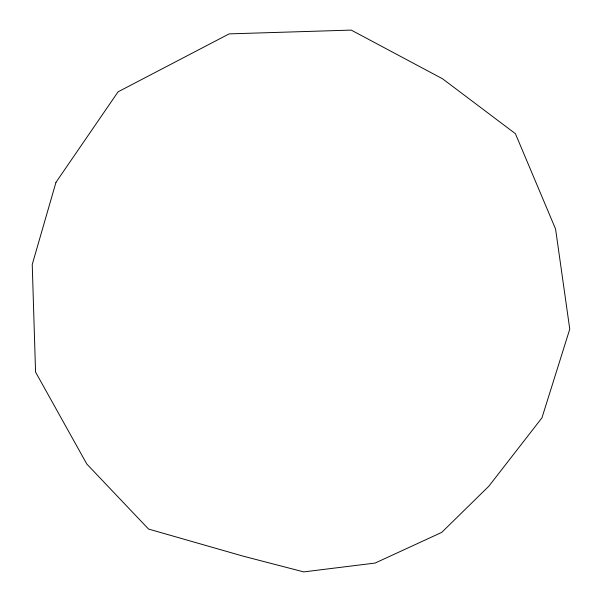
<?xml version="1.0" encoding="UTF-8"?>
<svg xmlns="http://www.w3.org/2000/svg" width="602" height="602" viewBox="0 0 602 602"><rect width="100%" height="100%" fill="white"/><g stroke="black" fill="none" stroke-linecap="round" stroke-linejoin="round"><path stroke-width="0.9" d="M55.978 182.331L32.237 264.489L35.556 372.059L86.816 464.044L148.551 529.06L243.283 556.188L303.717 571.9L375.121 563.058L441.725 532.401L488.809 486.243L541.951 417.848L569.763 329.121L555.571 229.001L515.402 133.674L442.613 78.832L351.244 30.1L229.151 33.878L118.075 91.828L55.978 182.331"/></g></svg>
